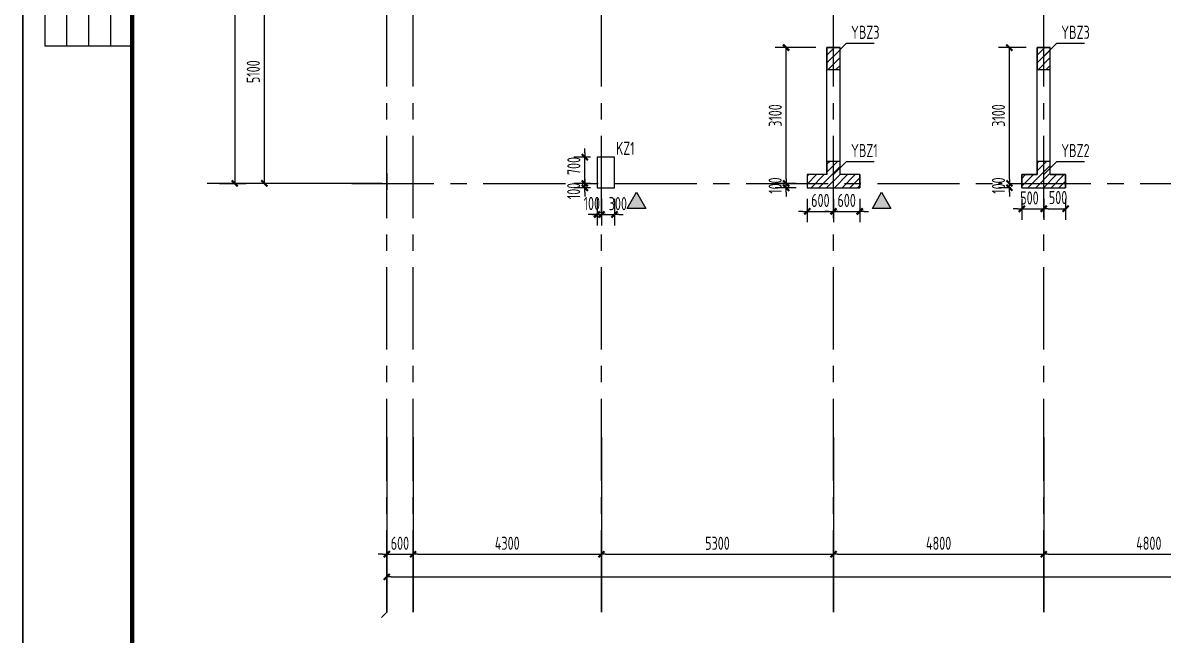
# Model space of a CAD drawing. Extents: x 580289 to 1106878, y -144605 to 78052.
# Drawn here: x 657050 to 683089, y 48604 to 62584 of the extents above; entities that cross this region are included whole.
import ezdxf
from ezdxf.enums import TextEntityAlignment as Align

# ---------------------------------------------------------------- set-up
doc = ezdxf.new("R2010")
doc.units = 0
doc.header["$LTSCALE"] = 100
doc.linetypes.add('CENTER', pattern=[2, 1.25, -0.25, 0.25, -0.25])
doc.linetypes.add('DASHED', pattern=[0.75, 0.5, -0.25])
doc.layers.get('0').update_dxf_attribs({"linetype": 'CONTINUOUS'})
doc.layers.get('Defpoints').update_dxf_attribs({"linetype": 'CONTINUOUS'})
for name, color, linetype in [('AXIS', 3, 'CONTINUOUS'), ('b边缘构件', 240, 'CONTINUOUS'), ('b边缘构件阴影', 240, 'CONTINUOUS'), ('COLU', 7, 'CONTINUOUS'), ('COLU_DASH', 9, 'DASHED'), ('DIM', 3, 'CONTINUOUS'), ('PAXIS', 253, 'CENTER'), ('TEXT', 2, 'CONTINUOUS'), ('THIN', 7, 'CONTINUOUS'), ('T图框', 7, 'CONTINUOUS'), ('图框', 254, 'CONTINUOUS'), ('柱标注', 2, 'CONTINUOUS')]:
    doc.layers.add(name, color=color, linetype=linetype)
doc.styles.get("Standard").update_dxf_attribs({"font": 'tssdeng.shx', "width": 0.7, "bigfont": 'tssdchn.shx'})
doc.styles.add('TSSD_Dimension', font='Tssdeng.shx', dxfattribs={"width": 0.7, "bigfont": 'tssdchn.shx'})
doc.dimstyles.new('TSSD_100_100$0', dxfattribs={"dimtxt": 300, "dimasz": 100, "dimexe": 250, "dimexo": 250, "dimgap": 100, "dimtad": 1, "dimdec": 0, "dimzin": 0, "dimdsep": 46, "dimtxsty": 'TSSD_Dimension', "dimblk": '_TSDBK', "dimblk1": '_TSDBK', "dimblk2": '_TSDBK', "dimsah": 1, "dimcen": 0, "dimclrt": 7, "dimadec": 0, "dimazin": 0, "dimtfac": 1, "dimtdec": 0, "dimtix": 1, "dimtmove": 2, "dimatfit": 3, "dimldrblk": '_TSDBK', "dimfxl": 1, "dimtolj": 1, "dimtzin": 0, "dimarcsym": 0})
pattern_1 = [(45, (705362.84, 13999.33), (-88.38835, 88.38835), [])]

# ---------------------------------------------------------------- blocks, each defined once
blk = doc.blocks.new('_TSDBK')
blk.add_line((-1, 0), (0, 0))
at = {"const_width": 0.5}
blk.add_lwpolyline([(-0.7, -0.7), (0.7, 0.7)], dxfattribs=at)
blk = doc.blocks.new('*D32')
at = {"layer": 'Defpoints', "color": 0}
for p in [(675561, 58818), (676161, 58818), (676161, 58280)]:
    blk.add_point(p, dxfattribs=at)
at = {"layer": 'DIM', "color": 0, "lineweight": -2}
for p, q in [((675561, 58568), (675561, 58030)), ((676161, 58568), (676161, 58030)), ((675461, 58280), (675361, 58280)), ((675561, 58280), (676161, 58280)), ((676261, 58280), (676361, 58280))]:
    blk.add_line(p, q, dxfattribs=at)
at = {"layer": 'DIM', "color": 0, "lineweight": -2, "xscale": 100, "yscale": 100, "zscale": 100}
blk.add_blockref('_TSDBK', (675561, 58280), dxfattribs=at)
at = {"layer": 'DIM', "color": 0, "lineweight": -2, "xscale": 100, "yscale": 100, "zscale": 100, "rotation": 180}
blk.add_blockref('_TSDBK', (676161, 58280), dxfattribs=at)
at = {"layer": 'DIM', "color": 7, "insert": (675861, 58530), "char_height": 300, "attachment_point": 5, "style": 'TSSD_Dimension'}
blk.add_mtext('\\A1;600', dxfattribs=at)
blk = doc.blocks.new('*D33')
at = {"layer": 'Defpoints', "color": 0}
for p in [(674480, 58918), (674811, 58918), (674811, 58818)]:
    blk.add_point(p, dxfattribs=at)
at = {"layer": 'DIM', "color": 0, "lineweight": -2}
for p, q in [((674480, 59018), (674480, 59118)), ((674561, 58918), (674230, 58918)), ((674480, 58818), (674480, 58918)), ((674561, 58818), (674230, 58818)), ((674480, 58718), (674480, 58618))]:
    blk.add_line(p, q, dxfattribs=at)
at = {"layer": 'DIM', "color": 0, "lineweight": -2, "xscale": 100, "yscale": 100, "zscale": 100}
for p, rotation in [((674480, 58918), 270), ((674480, 58818), 90)]:
    blk.add_blockref('_TSDBK', p, dxfattribs=dict(at, rotation=rotation))
at = {"layer": 'DIM', "color": 7, "insert": (674230, 58868), "char_height": 300, "attachment_point": 5, "rotation": 90, "style": 'TSSD_Dimension'}
blk.add_mtext('\\A1;100', dxfattribs=at)
blk = doc.blocks.new('*D34')
at = {"layer": 'Defpoints', "color": 0}
for p in [(674480, 62018), (675411, 62018), (674811, 58918)]:
    blk.add_point(p, dxfattribs=at)
at = {"layer": 'DIM', "color": 0, "lineweight": -2}
for p, q in [((675161, 62018), (674230, 62018)), ((674480, 59018), (674480, 61918)), ((674561, 58918), (674230, 58918))]:
    blk.add_line(p, q, dxfattribs=at)
at = {"layer": 'DIM', "color": 0, "lineweight": -2, "xscale": 100, "yscale": 100, "zscale": 100}
for p, rotation in [((674480, 62018), 90), ((674480, 58918), 270)]:
    blk.add_blockref('_TSDBK', p, dxfattribs=dict(at, rotation=rotation))
at = {"layer": 'DIM', "color": 7, "insert": (674230, 60468), "char_height": 300, "attachment_point": 5, "rotation": 90, "style": 'TSSD_Dimension'}
blk.add_mtext('\\A1;3100', dxfattribs=at)
blk = doc.blocks.new('*D35')
at = {"layer": 'Defpoints', "color": 0}
for p in [(679861, 58818), (680361, 58818), (680361, 58340)]:
    blk.add_point(p, dxfattribs=at)
at = {"layer": 'DIM', "color": 0, "lineweight": -2}
for p, q in [((679761, 58340), (679661, 58340)), ((679861, 58568), (679861, 58090)), ((679861, 58340), (680361, 58340)), ((680361, 58568), (680361, 58090)), ((680461, 58340), (680561, 58340))]:
    blk.add_line(p, q, dxfattribs=at)
at = {"layer": 'DIM', "color": 0, "lineweight": -2, "xscale": 100, "yscale": 100, "zscale": 100}
blk.add_blockref('_TSDBK', (679861, 58340), dxfattribs=at)
at = {"layer": 'DIM', "color": 0, "lineweight": -2, "xscale": 100, "yscale": 100, "zscale": 100, "rotation": 180}
blk.add_blockref('_TSDBK', (680361, 58340), dxfattribs=at)
at = {"layer": 'DIM', "color": 7, "insert": (680035, 58586), "char_height": 300, "attachment_point": 5, "style": 'TSSD_Dimension'}
blk.add_mtext('\\A1;500', dxfattribs=at)
blk = doc.blocks.new('*D36')
at = {"layer": 'Defpoints', "color": 0}
for p in [(680361, 58818), (680861, 58818), (680861, 58340)]:
    blk.add_point(p, dxfattribs=at)
at = {"layer": 'DIM', "color": 0, "lineweight": -2}
for p, q in [((680361, 58568), (680361, 58090)), ((680461, 58340), (680761, 58340)), ((680861, 58568), (680861, 58090))]:
    blk.add_line(p, q, dxfattribs=at)
at = {"layer": 'DIM', "color": 0, "lineweight": -2, "xscale": 100, "yscale": 100, "zscale": 100, "rotation": 180}
blk.add_blockref('_TSDBK', (680361, 58340), dxfattribs=at)
at = {"layer": 'DIM', "color": 0, "lineweight": -2, "xscale": 100, "yscale": 100, "zscale": 100}
blk.add_blockref('_TSDBK', (680861, 58340), dxfattribs=at)
at = {"layer": 'DIM', "color": 7, "insert": (680688, 58595), "char_height": 300, "attachment_point": 5, "style": 'TSSD_Dimension'}
blk.add_mtext('\\A1;500', dxfattribs=at)
blk = doc.blocks.new('*D37')
at = {"layer": 'Defpoints', "color": 0}
for p in [(679577, 58918), (679660, 58918), (679861, 58818)]:
    blk.add_point(p, dxfattribs=at)
at = {"layer": 'DIM', "color": 0, "lineweight": -2}
for p, q in [((679577, 59018), (679577, 59118)), ((679410, 58918), (679327, 58918)), ((679577, 58818), (679577, 58918)), ((679611, 58818), (679327, 58818)), ((679577, 58718), (679577, 58618))]:
    blk.add_line(p, q, dxfattribs=at)
at = {"layer": 'DIM', "color": 0, "lineweight": -2, "xscale": 100, "yscale": 100, "zscale": 100}
for p, rotation in [((679577, 58918), 270), ((679577, 58818), 90)]:
    blk.add_blockref('_TSDBK', p, dxfattribs=dict(at, rotation=rotation))
at = {"layer": 'DIM', "color": 7, "insert": (679327, 58868), "char_height": 300, "attachment_point": 5, "rotation": 90, "style": 'TSSD_Dimension'}
blk.add_mtext('\\A1;100', dxfattribs=at)
blk = doc.blocks.new('*D38')
at = {"layer": 'Defpoints', "color": 0}
for p in [(679577, 62018), (680211, 62018), (679660, 58918)]:
    blk.add_point(p, dxfattribs=at)
at = {"layer": 'DIM', "color": 0, "lineweight": -2}
for p, q in [((679961, 62018), (679327, 62018)), ((679577, 59018), (679577, 61918)), ((679410, 58918), (679327, 58918))]:
    blk.add_line(p, q, dxfattribs=at)
at = {"layer": 'DIM', "color": 0, "lineweight": -2, "xscale": 100, "yscale": 100, "zscale": 100}
for p, rotation in [((679577, 62018), 90), ((679577, 58918), 270)]:
    blk.add_blockref('_TSDBK', p, dxfattribs=dict(at, rotation=rotation))
at = {"layer": 'DIM', "color": 7, "insert": (679327, 60468), "char_height": 300, "attachment_point": 5, "rotation": 90, "style": 'TSSD_Dimension'}
blk.add_mtext('\\A1;3100', dxfattribs=at)
blk = doc.blocks.new('*D45')
at = {"layer": 'Defpoints', "color": 0}
for p in [(670261, 58918), (669881, 58818), (670261, 58818)]:
    blk.add_point(p, dxfattribs=at)
at = {"layer": 'DIM', "color": 0, "lineweight": -2}
for p, q in [((669881, 59018), (669881, 59118)), ((670011, 58918), (669631, 58918)), ((669881, 58918), (669881, 58818)), ((670011, 58818), (669631, 58818)), ((669881, 58718), (669881, 58618))]:
    blk.add_line(p, q, dxfattribs=at)
at = {"layer": 'DIM', "color": 0, "lineweight": -2, "xscale": 100, "yscale": 100, "zscale": 100}
for p, rotation in [((669881, 58918), 270), ((669881, 58818), 90)]:
    blk.add_blockref('_TSDBK', p, dxfattribs=dict(at, rotation=rotation))
at = {"layer": 'DIM', "color": 7, "insert": (669628, 58745), "char_height": 300, "attachment_point": 5, "rotation": 90, "style": 'TSSD_Dimension'}
blk.add_mtext('\\A1;100', dxfattribs=at)
blk = doc.blocks.new('*D46')
at = {"layer": 'Defpoints', "color": 0}
for p in [(669881, 59518), (670261, 59518), (670261, 58818)]:
    blk.add_point(p, dxfattribs=at)
at = {"layer": 'DIM', "color": 0, "lineweight": -2}
for p, q in [((669881, 59618), (669881, 59718)), ((670011, 59518), (669631, 59518)), ((669881, 58818), (669881, 59518)), ((670011, 58818), (669631, 58818)), ((669881, 58718), (669881, 58618))]:
    blk.add_line(p, q, dxfattribs=at)
at = {"layer": 'DIM', "color": 0, "lineweight": -2, "xscale": 100, "yscale": 100, "zscale": 100}
for p, rotation in [((669881, 59518), 270), ((669881, 58818), 90)]:
    blk.add_blockref('_TSDBK', p, dxfattribs=dict(at, rotation=rotation))
at = {"layer": 'DIM', "color": 7, "insert": (669632, 59315), "char_height": 300, "attachment_point": 5, "rotation": 90, "style": 'TSSD_Dimension'}
blk.add_mtext('\\A1;700', dxfattribs=at)
blk = doc.blocks.new('*D47')
at = {"layer": 'Defpoints', "color": 0}
for p in [(670161, 58818), (670261, 58818), (670261, 58208)]:
    blk.add_point(p, dxfattribs=at)
at = {"layer": 'DIM', "color": 0, "lineweight": -2}
for p, q in [((670161, 58568), (670161, 57958)), ((670261, 58568), (670261, 57958)), ((670061, 58208), (669961, 58208)), ((670161, 58208), (670261, 58208)), ((670361, 58208), (670461, 58208))]:
    blk.add_line(p, q, dxfattribs=at)
at = {"layer": 'DIM', "color": 0, "lineweight": -2, "xscale": 100, "yscale": 100, "zscale": 100}
blk.add_blockref('_TSDBK', (670161, 58208), dxfattribs=at)
at = {"layer": 'DIM', "color": 0, "lineweight": -2, "xscale": 100, "yscale": 100, "zscale": 100, "rotation": 180}
blk.add_blockref('_TSDBK', (670261, 58208), dxfattribs=at)
at = {"layer": 'DIM', "color": 7, "insert": (670043, 58460), "char_height": 300, "attachment_point": 5, "style": 'TSSD_Dimension'}
blk.add_mtext('\\A1;100', dxfattribs=at)
blk = doc.blocks.new('*D48')
at = {"layer": 'Defpoints', "color": 0}
for p in [(670261, 58818), (670561, 58818), (670561, 58208)]:
    blk.add_point(p, dxfattribs=at)
at = {"layer": 'DIM', "color": 0, "lineweight": -2}
for p, q in [((670261, 58568), (670261, 57958)), ((670561, 58568), (670561, 57958)), ((670161, 58208), (670061, 58208)), ((670261, 58208), (670561, 58208)), ((670661, 58208), (670761, 58208))]:
    blk.add_line(p, q, dxfattribs=at)
at = {"layer": 'DIM', "color": 0, "lineweight": -2, "xscale": 100, "yscale": 100, "zscale": 100}
blk.add_blockref('_TSDBK', (670261, 58208), dxfattribs=at)
at = {"layer": 'DIM', "color": 0, "lineweight": -2, "xscale": 100, "yscale": 100, "zscale": 100, "rotation": 180}
blk.add_blockref('_TSDBK', (670561, 58208), dxfattribs=at)
at = {"layer": 'DIM', "color": 7, "insert": (670637, 58456), "char_height": 300, "attachment_point": 5, "style": 'TSSD_Dimension'}
blk.add_mtext('\\A1;300', dxfattribs=at)
blk = doc.blocks.new('*D266')
at = {"layer": 'Defpoints', "color": 0}
for p in [(674961, 58818), (675561, 58818), (675561, 58280)]:
    blk.add_point(p, dxfattribs=at)
at = {"layer": 'DIM', "color": 0, "lineweight": -2}
for p, q in [((674961, 58568), (674961, 58030)), ((675561, 58568), (675561, 58030)), ((674861, 58280), (674761, 58280)), ((674961, 58280), (675561, 58280)), ((675661, 58280), (675761, 58280))]:
    blk.add_line(p, q, dxfattribs=at)
at = {"layer": 'DIM', "color": 0, "lineweight": -2, "xscale": 100, "yscale": 100, "zscale": 100}
blk.add_blockref('_TSDBK', (674961, 58280), dxfattribs=at)
at = {"layer": 'DIM', "color": 0, "lineweight": -2, "xscale": 100, "yscale": 100, "zscale": 100, "rotation": 180}
blk.add_blockref('_TSDBK', (675561, 58280), dxfattribs=at)
at = {"layer": 'DIM', "color": 7, "insert": (675261, 58530), "char_height": 300, "attachment_point": 5, "style": 'TSSD_Dimension'}
blk.add_mtext('\\A1;600', dxfattribs=at)
blk = doc.blocks.new('*D267')
at = {"layer": 'Defpoints', "color": 0}
for p in [(674480, 58918), (674961, 58918), (674961, 58818)]:
    blk.add_point(p, dxfattribs=at)
at = {"layer": 'DIM', "color": 0, "lineweight": -2}
for p, q in [((674480, 59018), (674480, 59118)), ((674711, 58918), (674230, 58918)), ((674480, 58818), (674480, 58918)), ((674711, 58818), (674230, 58818)), ((674480, 58718), (674480, 58618))]:
    blk.add_line(p, q, dxfattribs=at)
at = {"layer": 'DIM', "color": 0, "lineweight": -2, "xscale": 100, "yscale": 100, "zscale": 100}
for p, rotation in [((674480, 58918), 270), ((674480, 58818), 90)]:
    blk.add_blockref('_TSDBK', p, dxfattribs=dict(at, rotation=rotation))
at = {"layer": 'DIM', "color": 7, "insert": (674230, 58868), "char_height": 300, "attachment_point": 5, "rotation": 90, "style": 'TSSD_Dimension'}
blk.add_mtext('\\A1;100', dxfattribs=at)
blk = doc.blocks.new('*D268')
at = {"layer": 'Defpoints', "color": 0}
for p in [(674480, 62018), (675411, 62018), (674811, 58918)]:
    blk.add_point(p, dxfattribs=at)
at = {"layer": 'DIM', "color": 0, "lineweight": -2}
for p, q in [((675161, 62018), (674230, 62018)), ((674480, 59018), (674480, 61918)), ((674561, 58918), (674230, 58918))]:
    blk.add_line(p, q, dxfattribs=at)
at = {"layer": 'DIM', "color": 0, "lineweight": -2, "xscale": 100, "yscale": 100, "zscale": 100}
for p, rotation in [((674480, 62018), 90), ((674480, 58918), 270)]:
    blk.add_blockref('_TSDBK', p, dxfattribs=dict(at, rotation=rotation))
at = {"layer": 'DIM', "color": 7, "insert": (674230, 60468), "char_height": 300, "attachment_point": 5, "rotation": 90, "style": 'TSSD_Dimension'}
blk.add_mtext('\\A1;3100', dxfattribs=at)
blk = doc.blocks.new('*D269')
at = {"layer": 'Defpoints', "color": 0}
for p in [(679861, 58818), (680361, 58818), (680361, 58340)]:
    blk.add_point(p, dxfattribs=at)
at = {"layer": 'DIM', "color": 0, "lineweight": -2}
for p, q in [((679761, 58340), (679661, 58340)), ((679861, 58568), (679861, 58090)), ((679861, 58340), (680361, 58340)), ((680361, 58568), (680361, 58090)), ((680461, 58340), (680561, 58340))]:
    blk.add_line(p, q, dxfattribs=at)
at = {"layer": 'DIM', "color": 0, "lineweight": -2, "xscale": 100, "yscale": 100, "zscale": 100}
blk.add_blockref('_TSDBK', (679861, 58340), dxfattribs=at)
at = {"layer": 'DIM', "color": 0, "lineweight": -2, "xscale": 100, "yscale": 100, "zscale": 100, "rotation": 180}
blk.add_blockref('_TSDBK', (680361, 58340), dxfattribs=at)
at = {"layer": 'DIM', "color": 7, "insert": (680035, 58586), "char_height": 300, "attachment_point": 5, "style": 'TSSD_Dimension'}
blk.add_mtext('\\A1;500', dxfattribs=at)
blk = doc.blocks.new('*D270')
at = {"layer": 'Defpoints', "color": 0}
for p in [(680361, 58818), (680861, 58818), (680861, 58340)]:
    blk.add_point(p, dxfattribs=at)
at = {"layer": 'DIM', "color": 0, "lineweight": -2}
for p, q in [((680361, 58568), (680361, 58090)), ((680461, 58340), (680761, 58340)), ((680861, 58568), (680861, 58090))]:
    blk.add_line(p, q, dxfattribs=at)
at = {"layer": 'DIM', "color": 0, "lineweight": -2, "xscale": 100, "yscale": 100, "zscale": 100, "rotation": 180}
blk.add_blockref('_TSDBK', (680361, 58340), dxfattribs=at)
at = {"layer": 'DIM', "color": 0, "lineweight": -2, "xscale": 100, "yscale": 100, "zscale": 100}
blk.add_blockref('_TSDBK', (680861, 58340), dxfattribs=at)
at = {"layer": 'DIM', "color": 7, "insert": (680688, 58595), "char_height": 300, "attachment_point": 5, "style": 'TSSD_Dimension'}
blk.add_mtext('\\A1;500', dxfattribs=at)
blk = doc.blocks.new('*D271')
at = {"layer": 'Defpoints', "color": 0}
for p in [(679577, 58918), (679660, 58918), (679861, 58818)]:
    blk.add_point(p, dxfattribs=at)
at = {"layer": 'DIM', "color": 0, "lineweight": -2}
for p, q in [((679577, 59018), (679577, 59118)), ((679410, 58918), (679327, 58918)), ((679577, 58818), (679577, 58918)), ((679611, 58818), (679327, 58818)), ((679577, 58718), (679577, 58618))]:
    blk.add_line(p, q, dxfattribs=at)
at = {"layer": 'DIM', "color": 0, "lineweight": -2, "xscale": 100, "yscale": 100, "zscale": 100}
for p, rotation in [((679577, 58918), 270), ((679577, 58818), 90)]:
    blk.add_blockref('_TSDBK', p, dxfattribs=dict(at, rotation=rotation))
at = {"layer": 'DIM', "color": 7, "insert": (679327, 58868), "char_height": 300, "attachment_point": 5, "rotation": 90, "style": 'TSSD_Dimension'}
blk.add_mtext('\\A1;100', dxfattribs=at)
blk = doc.blocks.new('*D272')
at = {"layer": 'Defpoints', "color": 0}
for p in [(679577, 62018), (680211, 62018), (679660, 58918)]:
    blk.add_point(p, dxfattribs=at)
at = {"layer": 'DIM', "color": 0, "lineweight": -2}
for p, q in [((679961, 62018), (679327, 62018)), ((679577, 59018), (679577, 61918)), ((679410, 58918), (679327, 58918))]:
    blk.add_line(p, q, dxfattribs=at)
at = {"layer": 'DIM', "color": 0, "lineweight": -2, "xscale": 100, "yscale": 100, "zscale": 100}
for p, rotation in [((679577, 62018), 90), ((679577, 58918), 270)]:
    blk.add_blockref('_TSDBK', p, dxfattribs=dict(at, rotation=rotation))
at = {"layer": 'DIM', "color": 7, "insert": (679327, 60468), "char_height": 300, "attachment_point": 5, "rotation": 90, "style": 'TSSD_Dimension'}
blk.add_mtext('\\A1;3100', dxfattribs=at)
blk = doc.blocks.new('*D279')
at = {"layer": 'Defpoints', "color": 0}
for p in [(670261, 58918), (669881, 58818), (670261, 58818)]:
    blk.add_point(p, dxfattribs=at)
at = {"layer": 'DIM', "color": 0, "lineweight": -2}
for p, q in [((669881, 59018), (669881, 59118)), ((670011, 58918), (669631, 58918)), ((669881, 58918), (669881, 58818)), ((670011, 58818), (669631, 58818)), ((669881, 58718), (669881, 58618))]:
    blk.add_line(p, q, dxfattribs=at)
at = {"layer": 'DIM', "color": 0, "lineweight": -2, "xscale": 100, "yscale": 100, "zscale": 100}
for p, rotation in [((669881, 58918), 270), ((669881, 58818), 90)]:
    blk.add_blockref('_TSDBK', p, dxfattribs=dict(at, rotation=rotation))
at = {"layer": 'DIM', "color": 7, "insert": (669628, 58745), "char_height": 300, "attachment_point": 5, "rotation": 90, "style": 'TSSD_Dimension'}
blk.add_mtext('\\A1;100', dxfattribs=at)
blk = doc.blocks.new('*D280')
at = {"layer": 'Defpoints', "color": 0}
for p in [(669881, 59518), (670261, 59518), (670261, 58818)]:
    blk.add_point(p, dxfattribs=at)
at = {"layer": 'DIM', "color": 0, "lineweight": -2}
for p, q in [((669881, 59618), (669881, 59718)), ((670011, 59518), (669631, 59518)), ((669881, 58818), (669881, 59518)), ((670011, 58818), (669631, 58818)), ((669881, 58718), (669881, 58618))]:
    blk.add_line(p, q, dxfattribs=at)
at = {"layer": 'DIM', "color": 0, "lineweight": -2, "xscale": 100, "yscale": 100, "zscale": 100}
for p, rotation in [((669881, 59518), 270), ((669881, 58818), 90)]:
    blk.add_blockref('_TSDBK', p, dxfattribs=dict(at, rotation=rotation))
at = {"layer": 'DIM', "color": 7, "insert": (669632, 59315), "char_height": 300, "attachment_point": 5, "rotation": 90, "style": 'TSSD_Dimension'}
blk.add_mtext('\\A1;700', dxfattribs=at)
blk = doc.blocks.new('*D281')
at = {"layer": 'Defpoints', "color": 0}
for p in [(670161, 58818), (670261, 58818), (670261, 58208)]:
    blk.add_point(p, dxfattribs=at)
at = {"layer": 'DIM', "color": 0, "lineweight": -2}
for p, q in [((670161, 58568), (670161, 57958)), ((670261, 58568), (670261, 57958)), ((670061, 58208), (669961, 58208)), ((670161, 58208), (670261, 58208)), ((670361, 58208), (670461, 58208))]:
    blk.add_line(p, q, dxfattribs=at)
at = {"layer": 'DIM', "color": 0, "lineweight": -2, "xscale": 100, "yscale": 100, "zscale": 100}
blk.add_blockref('_TSDBK', (670161, 58208), dxfattribs=at)
at = {"layer": 'DIM', "color": 0, "lineweight": -2, "xscale": 100, "yscale": 100, "zscale": 100, "rotation": 180}
blk.add_blockref('_TSDBK', (670261, 58208), dxfattribs=at)
at = {"layer": 'DIM', "color": 7, "insert": (670043, 58460), "char_height": 300, "attachment_point": 5, "style": 'TSSD_Dimension'}
blk.add_mtext('\\A1;100', dxfattribs=at)
blk = doc.blocks.new('*D282')
at = {"layer": 'Defpoints', "color": 0}
for p in [(670261, 58818), (670561, 58818), (670561, 58208)]:
    blk.add_point(p, dxfattribs=at)
at = {"layer": 'DIM', "color": 0, "lineweight": -2}
for p, q in [((670261, 58568), (670261, 57958)), ((670561, 58568), (670561, 57958)), ((670161, 58208), (670061, 58208)), ((670261, 58208), (670561, 58208)), ((670661, 58208), (670761, 58208))]:
    blk.add_line(p, q, dxfattribs=at)
at = {"layer": 'DIM', "color": 0, "lineweight": -2, "xscale": 100, "yscale": 100, "zscale": 100}
blk.add_blockref('_TSDBK', (670261, 58208), dxfattribs=at)
at = {"layer": 'DIM', "color": 0, "lineweight": -2, "xscale": 100, "yscale": 100, "zscale": 100, "rotation": 180}
blk.add_blockref('_TSDBK', (670561, 58208), dxfattribs=at)
at = {"layer": 'DIM', "color": 7, "insert": (670637, 58456), "char_height": 300, "attachment_point": 5, "style": 'TSSD_Dimension'}
blk.add_mtext('\\A1;300', dxfattribs=at)
blk = doc.blocks.new('*D449')
at = {"layer": 'Defpoints', "color": 0}
for p in [(665361, 49933), (714561, 49933), (714561, 49933)]:
    blk.add_point(p, dxfattribs=at)
at = {"layer": 'DIM', "color": 0, "lineweight": -2}
for p, q in [((714561, 50183), (714561, 50183)), ((665461, 49933), (714461, 49933))]:
    blk.add_line(p, q, dxfattribs=at)
at = {"layer": 'DIM', "color": 0, "lineweight": -2, "xscale": 100, "yscale": 100, "zscale": 100, "rotation": 180}
blk.add_blockref('_TSDBK', (665361, 49933), dxfattribs=at)
at = {"layer": 'DIM', "color": 0, "lineweight": -2, "xscale": 100, "yscale": 100, "zscale": 100}
blk.add_blockref('_TSDBK', (714561, 49933), dxfattribs=at)
at = {"layer": 'DIM', "color": 7, "insert": (689961, 50183), "char_height": 300, "attachment_point": 5, "style": 'TSSD_Dimension'}
blk.add_mtext('\\A1;49200', dxfattribs=at)
blk = doc.blocks.new('*D450')
at = {"layer": 'Defpoints', "color": 0}
for p in [(665361, 50452), (665961, 50452), (665961, 50452)]:
    blk.add_point(p, dxfattribs=at)
at = {"layer": 'DIM', "color": 0, "lineweight": -2}
for p, q in [((665261, 50452), (665161, 50452)), ((665361, 50452), (665961, 50452)), ((666061, 50452), (666161, 50452))]:
    blk.add_line(p, q, dxfattribs=at)
at = {"layer": 'DIM', "color": 0, "lineweight": -2, "xscale": 100, "yscale": 100, "zscale": 100}
blk.add_blockref('_TSDBK', (665361, 50452), dxfattribs=at)
at = {"layer": 'DIM', "color": 0, "lineweight": -2, "xscale": 100, "yscale": 100, "zscale": 100, "rotation": 180}
blk.add_blockref('_TSDBK', (665961, 50452), dxfattribs=at)
at = {"layer": 'DIM', "color": 7, "insert": (665661, 50702), "char_height": 300, "attachment_point": 5, "style": 'TSSD_Dimension'}
blk.add_mtext('\\A1;600', dxfattribs=at)
blk = doc.blocks.new('*D451')
at = {"layer": 'Defpoints', "color": 0}
for p in [(665961, 50452), (670261, 50452), (670261, 50452)]:
    blk.add_point(p, dxfattribs=at)
at = {"layer": 'DIM', "color": 0, "lineweight": -2}
blk.add_line((666061, 50452), (670161, 50452), dxfattribs=at)
at = {"layer": 'DIM', "color": 0, "lineweight": -2, "xscale": 100, "yscale": 100, "zscale": 100, "rotation": 180}
blk.add_blockref('_TSDBK', (665961, 50452), dxfattribs=at)
at = {"layer": 'DIM', "color": 0, "lineweight": -2, "xscale": 100, "yscale": 100, "zscale": 100}
blk.add_blockref('_TSDBK', (670261, 50452), dxfattribs=at)
at = {"layer": 'DIM', "color": 7, "insert": (668111, 50702), "char_height": 300, "attachment_point": 5, "style": 'TSSD_Dimension'}
blk.add_mtext('\\A1;4300', dxfattribs=at)
blk = doc.blocks.new('*D452')
at = {"layer": 'Defpoints', "color": 0}
for p in [(670261, 50452), (675561, 50452), (675561, 50452)]:
    blk.add_point(p, dxfattribs=at)
at = {"layer": 'DIM', "color": 0, "lineweight": -2}
for p, q in [((675561, 50702), (675561, 50702)), ((670361, 50452), (675461, 50452))]:
    blk.add_line(p, q, dxfattribs=at)
at = {"layer": 'DIM', "color": 0, "lineweight": -2, "xscale": 100, "yscale": 100, "zscale": 100, "rotation": 180}
blk.add_blockref('_TSDBK', (670261, 50452), dxfattribs=at)
at = {"layer": 'DIM', "color": 0, "lineweight": -2, "xscale": 100, "yscale": 100, "zscale": 100}
blk.add_blockref('_TSDBK', (675561, 50452), dxfattribs=at)
at = {"layer": 'DIM', "color": 7, "insert": (672911, 50702), "char_height": 300, "attachment_point": 5, "style": 'TSSD_Dimension'}
blk.add_mtext('\\A1;5300', dxfattribs=at)
blk = doc.blocks.new('*D453')
at = {"layer": 'Defpoints', "color": 0}
for p in [(675561, 50452), (680361, 50452), (680361, 50452)]:
    blk.add_point(p, dxfattribs=at)
at = {"layer": 'DIM', "color": 0, "lineweight": -2}
for p, q in [((675561, 50702), (675561, 50702)), ((680361, 50702), (680361, 50702)), ((675661, 50452), (680261, 50452))]:
    blk.add_line(p, q, dxfattribs=at)
at = {"layer": 'DIM', "color": 0, "lineweight": -2, "xscale": 100, "yscale": 100, "zscale": 100, "rotation": 180}
blk.add_blockref('_TSDBK', (675561, 50452), dxfattribs=at)
at = {"layer": 'DIM', "color": 0, "lineweight": -2, "xscale": 100, "yscale": 100, "zscale": 100}
blk.add_blockref('_TSDBK', (680361, 50452), dxfattribs=at)
at = {"layer": 'DIM', "color": 7, "insert": (677961, 50702), "char_height": 300, "attachment_point": 5, "style": 'TSSD_Dimension'}
blk.add_mtext('\\A1;4800', dxfattribs=at)
blk = doc.blocks.new('*D454')
at = {"layer": 'Defpoints', "color": 0}
for p in [(680361, 50452), (685161, 50452), (685161, 50452)]:
    blk.add_point(p, dxfattribs=at)
at = {"layer": 'DIM', "color": 0, "lineweight": -2}
for p, q in [((680361, 50702), (680361, 50702)), ((680461, 50452), (685061, 50452))]:
    blk.add_line(p, q, dxfattribs=at)
at = {"layer": 'DIM', "color": 0, "lineweight": -2, "xscale": 100, "yscale": 100, "zscale": 100, "rotation": 180}
blk.add_blockref('_TSDBK', (680361, 50452), dxfattribs=at)
at = {"layer": 'DIM', "color": 0, "lineweight": -2, "xscale": 100, "yscale": 100, "zscale": 100}
blk.add_blockref('_TSDBK', (685161, 50452), dxfattribs=at)
at = {"layer": 'DIM', "color": 7, "insert": (682761, 50702), "char_height": 300, "attachment_point": 5, "style": 'TSSD_Dimension'}
blk.add_mtext('\\A1;4800', dxfattribs=at)
blk = doc.blocks.new('*D488')
at = {"layer": 'Defpoints', "color": 0}
for p in [(661294, 73219), (661294, 58919), (661890, 58919)]:
    blk.add_point(p, dxfattribs=at)
at = {"layer": 'DIM', "color": 0, "lineweight": -2}
for p, q in [((661544, 73219), (662140, 73219)), ((661890, 73119), (661890, 59019)), ((661544, 58919), (662140, 58919))]:
    blk.add_line(p, q, dxfattribs=at)
at = {"layer": 'DIM', "color": 0, "lineweight": -2, "xscale": 100, "yscale": 100, "zscale": 100}
for p, rotation in [((661890, 73219), 90), ((661890, 58919), 270)]:
    blk.add_blockref('_TSDBK', p, dxfattribs=dict(at, rotation=rotation))
at = {"layer": 'DIM', "color": 7, "insert": (661640, 66069), "char_height": 300, "attachment_point": 5, "rotation": 90, "style": 'TSSD_Dimension'}
blk.add_mtext('\\A1;14300', dxfattribs=at)
blk = doc.blocks.new('*D494')
at = {"layer": 'Defpoints', "color": 0}
for p in [(662563, 64019), (662563, 58919), (662563, 58919)]:
    blk.add_point(p, dxfattribs=at)
at = {"layer": 'DIM', "color": 0, "lineweight": -2}
for p, q in [((662563, 63919), (662563, 59019)), ((662813, 64019), (662813, 64019)), ((662813, 58919), (662813, 58919))]:
    blk.add_line(p, q, dxfattribs=at)
at = {"layer": 'DIM', "color": 0, "lineweight": -2, "xscale": 100, "yscale": 100, "zscale": 100}
for p, rotation in [((662563, 64019), 90), ((662563, 58919), 270)]:
    blk.add_blockref('_TSDBK', p, dxfattribs=dict(at, rotation=rotation))
at = {"layer": 'DIM', "color": 7, "insert": (662313, 61469), "char_height": 300, "attachment_point": 5, "rotation": 90, "style": 'TSSD_Dimension'}
blk.add_mtext('\\A1;5100', dxfattribs=at)
blk = doc.blocks.new('A$C72C84CBD')
at = {"layer": '图框', "color": 0}
for p, q in [((500, 58400), (500, 43400)), ((1000, 58400), (1000, 43400)), ((1500, 58400), (1500, 43400)), ((2000, 58400), (2000, 43400)), ((2500, 43400), (500, 43400))]:
    blk.add_line(p, q, dxfattribs=at)
for points in [[(0, 0), (0, 59400), (84100, 59400), (84100, 0)], [(0, 0), (84100, 0), (84100, 59400), (0, 59400)]]:
    blk.add_lwpolyline(points, close=True, dxfattribs=at)
at = {"layer": '图框', "color": 0, "const_width": 100}
blk.add_lwpolyline([(2500, 1000), (83100, 1000), (83100, 58400), (2500, 58400)], close=True, dxfattribs=at)
blk = doc.blocks.new('图框')
at = {"layer": 'T图框', "color": 4}
blk.add_blockref('A$C72C84CBD', (602717, 102744), dxfattribs=at)

msp = doc.modelspace()

# ---------------------------------------------------------------- hatches: boundary and pattern name
at = {"layer": 'b边缘构件阴影'}
h = msp.add_hatch(dxfattribs=at)
h.set_pattern_fill('ANSI31', color=256, scale=1000, style=0)
h.set_pattern_definition([(45, (746722.31, -104963.03), (-88.38835, 88.38835), [])])
h.paths.add_polyline_path([(675560.8, 62017.7), (675410.8, 62017.7), (675410.8, 61517.7), (675560.8, 61517.7)])
h.paths.add_polyline_path([(675710.8, 61967.7), (675560.8, 61817.7), (675560.8, 61517.7), (675710.8, 61517.7)])
h.paths.add_polyline_path([(675710.8, 61967.7), (675710.8, 62017.7), (675560.8, 62017.7), (675560.8, 61817.7)])
h = msp.add_hatch(dxfattribs=at)
h.set_pattern_fill('ANSI31', color=256, scale=1000, style=0)
h.set_pattern_definition([(45, (751522.31, -104963.03), (-88.38835, 88.38835), [])])
h.paths.add_polyline_path([(680360.8, 62017.7), (680210.8, 62017.7), (680210.8, 61517.7), (680360.8, 61517.7)])
h.paths.add_polyline_path([(680510.8, 61967.7), (680360.8, 61817.7), (680360.8, 61517.7), (680510.8, 61517.7)])
h.paths.add_polyline_path([(680510.8, 61967.7), (680510.8, 62017.7), (680360.8, 62017.7), (680360.8, 61817.7)])
h = msp.add_hatch(dxfattribs=at)
h.set_pattern_fill('ANSI31', color=256, scale=1000, style=0)
h.set_pattern_definition(pattern_1)
h.paths.add_polyline_path([(675560.8, 59417.7), (675410.8, 59417.7), (675410.8, 59117.7), (674960.8, 59117.7), (674960.8, 58917.7), (675560.8, 58917.7)])
h.paths.add_polyline_path([(675560.8, 58917.7), (674960.8, 58917.7), (674960.8, 58817.7), (675560.8, 58817.7)])
h.paths.add_polyline_path([(676160.8, 59117.7), (675710.8, 59117.7), (675710.8, 59267.7), (675560.8, 59117.7), (675560.8, 58917.7), (676160.8, 58917.7)])
h.paths.add_polyline_path([(675710.8, 59267.7), (675710.8, 59417.7), (675560.8, 59417.7), (675560.8, 59117.7)])
h.paths.add_polyline_path([(676160.8, 58917.7), (675560.8, 58917.7), (675560.8, 58817.7), (676160.8, 58817.7)])
h = msp.add_hatch(dxfattribs=at)
h.set_pattern_fill('ANSI31', color=256, scale=1000, style=0)
h.set_pattern_definition(pattern_1)
h.paths.add_polyline_path([(680510.8, 59417.7), (680360.8, 59417.7), (680360.8, 59117.7), (680510.8, 59267.7)])
h.paths.add_polyline_path([(680360.8, 59417.7), (680210.8, 59417.7), (680210.8, 59117.7), (679860.8, 59117.7), (679860.8, 58917.7), (680360.8, 58917.7)])
h.paths.add_polyline_path([(680860.8, 59117.7), (680510.8, 59117.7), (680510.8, 59267.7), (680360.8, 59117.7), (680360.8, 58917.7), (680860.8, 58917.7)])
h.paths.add_polyline_path([(680860.8, 58917.7), (680360.8, 58917.7), (680360.8, 58817.7), (680860.8, 58817.7)])
h.paths.add_polyline_path([(680360.8, 58917.7), (679860.8, 58917.7), (679860.8, 58817.7), (680360.8, 58817.7)])
at = {"layer": 'TEXT'}
for points in [[(670849, 58348.4), (671061.1, 58715.7), (671273.2, 58348.4)], [(676447.8, 58348.4), (676659.9, 58715.7), (676871.9, 58348.4)]]:
    msp.add_hatch(color=256, dxfattribs=at).paths.add_polyline_path(points)

# ---------------------------------------------------------------- linework, layer by layer
for p, q in [((674960.8, 59117.7), (674960.8, 58817.7)), ((676160.8, 59117.7), (676160.8, 58817.7))]:
    msp.add_line(p, q)
at = {"layer": 'AXIS'}
for p, q in [((665262.7, 58919), (661262.7, 58919)), ((665360.8, 53127.2), (665360.8, 49127.2)), ((665960.8, 53127.2), (665960.8, 49127.2)), ((670260.8, 53127.2), (670260.8, 49127.2)), ((675560.8, 53127.2), (675560.8, 49127.2)), ((680360.8, 53127.2), (680360.8, 49127.2)), ((665243.6, 49010.1), (665360.8, 49127.2))]:
    msp.add_line(p, q, dxfattribs=at)
at = {"layer": 'b边缘构件'}
for points in [[(675410.8, 62017.7), (675710.8, 62017.7)], [(675410.8, 62017.7), (675410.8, 61517.7), (675710.8, 61517.7), (675710.8, 62017.7), (675410.8, 62017.7)], [(680210.8, 62017.7), (680510.8, 62017.7)], [(680210.8, 62017.7), (680210.8, 61517.7), (680510.8, 61517.7), (680510.8, 62017.7), (680210.8, 62017.7)], [(674960.8, 59117.7), (674960.8, 58817.7), (676160.8, 58817.7), (676160.8, 59117.7), (675710.8, 59117.7), (675710.8, 59417.7), (675410.8, 59417.7), (675410.8, 59117.7), (674960.8, 59117.7)], [(679860.8, 59117.7), (679860.8, 58817.7), (680860.8, 58817.7), (680860.8, 59117.7), (680510.8, 59117.7), (680510.8, 59417.7), (680210.8, 59417.7), (680210.8, 59117.7), (679860.8, 59117.7)], [(679860.8, 59117.7), (680210.8, 59117.7)], [(679860.8, 58817.7), (679860.8, 59117.7)], [(680510.8, 59117.7), (680860.8, 59117.7)], [(680860.8, 59117.7), (680860.8, 58817.7)], [(679860.8, 58817.7), (680210.8, 58817.7)], [(680210.8, 58817.7), (680860.8, 58817.7)]]:
    msp.add_lwpolyline(points, dxfattribs=at)
at = {"layer": 'COLU'}
for points in [[(675410.8, 59117.7), (675410.8, 62017.7)], [(675410.8, 62017.7), (675710.8, 62017.7)], [(675710.8, 59117.7), (675710.8, 62017.7)], [(680210.8, 59117.7), (680210.8, 62017.7)], [(680210.8, 62017.7), (680510.8, 62017.7)], [(680510.8, 59117.7), (680510.8, 62017.7)], [(679860.8, 59117.7), (680210.8, 59117.7)], [(679860.8, 58817.7), (679860.8, 59117.7)], [(680510.8, 59117.7), (680860.8, 59117.7)], [(680860.8, 59117.7), (680860.8, 58817.7)], [(679860.8, 58817.7), (680210.8, 58817.7)], [(680210.8, 58817.7), (680860.8, 58817.7)]]:
    msp.add_lwpolyline(points, dxfattribs=at)
msp.add_lwpolyline([(670560.8, 58817.7), (670560.8, 59517.7), (670160.8, 59517.7), (670160.8, 58817.7)], close=True, dxfattribs=at)
at = {"layer": 'COLU_DASH', "color": 32}
for p, q in [((675410.8, 61517.7), (675710.8, 61517.7)), ((680210.8, 61517.7), (680510.8, 61517.7))]:
    msp.add_line(p, q, dxfattribs=at)
at = {"layer": 'DIM'}
msp.add_line((665360.8, 59141.9), (665360.8, 58773.6), dxfattribs=at)
at = {"layer": 'PAXIS', "linetype": 'CENTER', "ltscale": 15}
for p, q in [((680360.8, 49127.2), (680360.8, 75567.8)), ((665360.8, 49127.2), (665360.8, 75412.2)), ((665960.8, 49127.2), (665960.8, 75412.2)), ((675560.8, 49127.2), (675560.8, 75412.2)), ((670260.8, 49127.2), (670260.8, 67017.7)), ((664563.2, 58917.7), (715358.4, 58917.7))]:
    msp.add_line(p, q, dxfattribs=at)
at = {"layer": 'TEXT', "elevation": -1181.6}
for points in [[(670849, 58348.4), (671061.1, 58715.7), (671273.2, 58348.4)], [(676447.8, 58348.4), (676659.9, 58715.7), (676871.9, 58348.4)]]:
    msp.add_lwpolyline(points, close=True, dxfattribs=at)
at = {"layer": 'THIN'}
for points in [[(675560.8, 61817.7), (675860.8, 62117.7), (676490.8, 62117.7)], [(680360.8, 61817.7), (680660.8, 62117.7), (681290.8, 62117.7)], [(675560.8, 59117.7), (675860.8, 59417.7), (676490.8, 59417.7)], [(680360.8, 59117.7), (680660.8, 59417.7), (681290.8, 59417.7)]]:
    msp.add_lwpolyline(points, dxfattribs=at)

# ---------------------------------------------------------------- block references
at = {"layer": 'T图框'}
msp.add_blockref('图框', (54333, -84091.7), dxfattribs=at)

# ---------------------------------------------------------------- texts
at = {"layer": 'TEXT', "width": 0.7}
for s, p in [('YBZ3', (675960.8, 62217.7)), ('YBZ3', (680760.8, 62217.7)), ('YBZ1', (675960.8, 59517.7)), ('YBZ2', (680760.8, 59517.7))]:
    msp.add_text(s, height=300, dxfattribs=at).set_placement(p)
at = {"layer": '柱标注', "width": 0.7}
msp.add_text('KZ1', height=300, dxfattribs=at).set_placement((670807.5, 59717.2), align=Align.MIDDLE_CENTER)

# ---------------------------------------------------------------- dimensions: what is measured, and where the dimension line sits
at = {"layer": 'DIM'}
for base, p1, p2, picture, middle in [((661889.9, 58919), (661293.8, 73219), (661293.8, 58919), '*D488', (661639.9, 66069)), ((662563.2, 58919), (662563.2, 64019), (662563.2, 58919), '*D494', (662313.2, 61469)), ((674480.2, 62017.7), (674810.8, 58917.7), (675410.8, 62017.7), '*D34', (674230.2, 60467.7)), ((674480.2, 62017.7), (674810.8, 58917.7), (675410.8, 62017.7), '*D268', (674230.2, 60467.7)), ((679577, 62017.7), (679659.8, 58917.7), (680210.8, 62017.7), '*D38', (679327, 60467.7)), ((679577, 62017.7), (679659.8, 58917.7), (680210.8, 62017.7), '*D272', (679327, 60467.7)), ((674480.2, 58917.7), (674810.8, 58817.7), (674810.8, 58917.7), '*D33', (674230.2, 58867.7)), ((674480.2, 58917.7), (674960.8, 58817.7), (674960.8, 58917.7), '*D267', (674230.2, 58867.7)), ((679577, 58917.7), (679860.8, 58817.7), (679659.8, 58917.7), '*D37', (679327, 58867.7)), ((679577, 58917.7), (679860.8, 58817.7), (679659.8, 58917.7), '*D271', (679327, 58867.7))]:
    dim = msp.add_linear_dim(base=base, p1=p1, p2=p2, angle=90, dimstyle='TSSD_100_100$0', dxfattribs=at)
    dim.commit()
    dim.dimension.update_dxf_attribs({"geometry": picture, "text_midpoint": middle})
for base, p1, p2, picture, middle in [((669880.5, 59517.7), (670260.8, 58817.7), (670260.8, 59517.7), '*D46', (669631.8, 59314.5)), ((669880.5, 59517.7), (670260.8, 58817.7), (670260.8, 59517.7), '*D280', (669631.8, 59314.5)), ((669880.5, 58817.7), (670260.8, 58917.7), (670260.8, 58817.7), '*D45', (669627.9, 58744.7)), ((669880.5, 58817.7), (670260.8, 58917.7), (670260.8, 58817.7), '*D279', (669627.9, 58744.7))]:
    dim = msp.add_linear_dim(base=base, p1=p1, p2=p2, angle=90, dimstyle='TSSD_100_100$0', dxfattribs=at)
    dim.commit()
    dim.dimension.update_dxf_attribs({"geometry": picture, "text_midpoint": middle, "dimtype": 160})
for base, p1, p2, picture, middle in [((670260.8, 58207.6), (670160.8, 58817.7), (670260.8, 58817.7), '*D47', (670043.2, 58460.4)), ((670260.8, 58207.6), (670160.8, 58817.7), (670260.8, 58817.7), '*D281', (670043.2, 58460.4)), ((670560.8, 58207.6), (670260.8, 58817.7), (670560.8, 58817.7), '*D48', (670636.8, 58456.5)), ((670560.8, 58207.6), (670260.8, 58817.7), (670560.8, 58817.7), '*D282', (670636.8, 58456.5)), ((680360.8, 58340.3), (679860.8, 58817.7), (680360.8, 58817.7), '*D35', (680035.4, 58586.4)), ((680360.8, 58340.3), (679860.8, 58817.7), (680360.8, 58817.7), '*D269', (680035.4, 58586.4)), ((680860.8, 58340.3), (680360.8, 58817.7), (680860.8, 58817.7), '*D36', (680688.2, 58594.9)), ((680860.8, 58340.3), (680360.8, 58817.7), (680860.8, 58817.7), '*D270', (680688.2, 58594.9))]:
    dim = msp.add_linear_dim(base=base, p1=p1, p2=p2, dimstyle='TSSD_100_100$0', dxfattribs=at)
    dim.commit()
    dim.dimension.update_dxf_attribs({"geometry": picture, "text_midpoint": middle, "dimtype": 160})
for base, p1, p2, picture, middle in [((675560.8, 58279.8), (674960.8, 58817.7), (675560.8, 58817.7), '*D266', (675260.8, 58529.8)), ((676160.8, 58279.8), (675560.8, 58817.7), (676160.8, 58817.7), '*D32', (675860.8, 58529.8)), ((665960.8, 50452.4), (665360.8, 50452.4), (665960.8, 50452.4), '*D450', (665660.8, 50702.4)), ((670260.8, 50452.4), (665960.8, 50452.4), (670260.8, 50452.4), '*D451', (668110.8, 50702.4)), ((675560.8, 50452.4), (670260.8, 50452.4), (675560.8, 50452.4), '*D452', (672910.8, 50702.4)), ((680360.8, 50452.4), (675560.8, 50452.4), (680360.8, 50452.4), '*D453', (677960.8, 50702.4)), ((685160.8, 50452.4), (680360.8, 50452.4), (685160.8, 50452.4), '*D454', (682760.8, 50702.4)), ((714560.8, 49933.2), (665360.8, 49933.2), (714560.8, 49933.2), '*D449', (689960.8, 50183.2))]:
    dim = msp.add_linear_dim(base=base, p1=p1, p2=p2, dimstyle='TSSD_100_100$0', dxfattribs=at)
    dim.commit()
    dim.dimension.update_dxf_attribs({"geometry": picture, "text_midpoint": middle})

doc.saveas('drawing.dxf')
